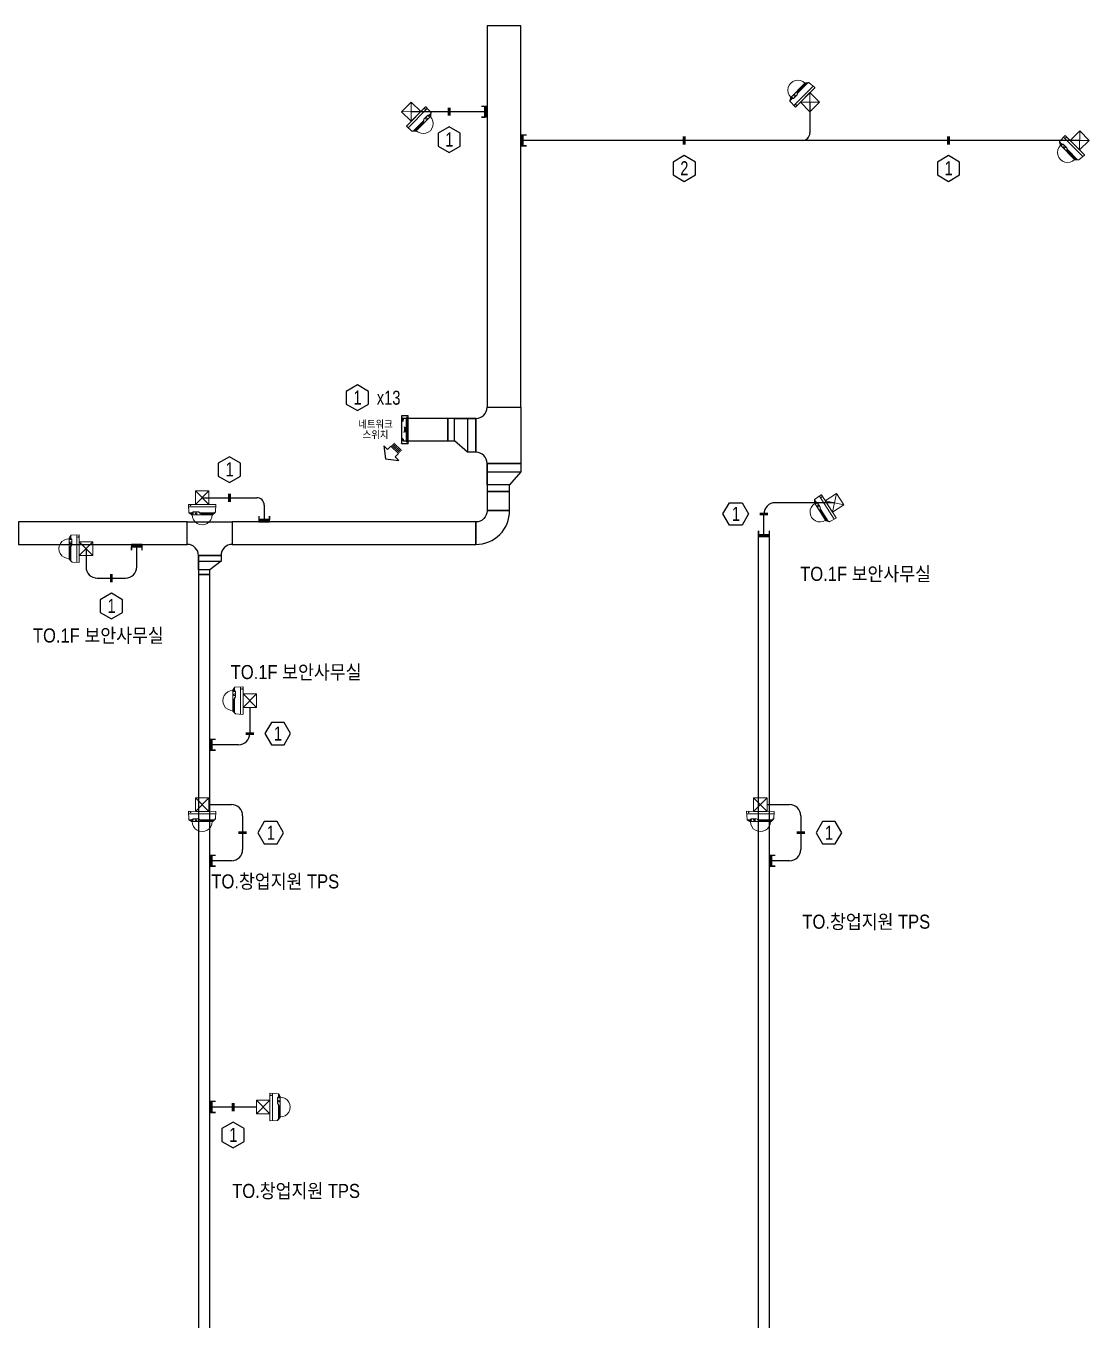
# Model space of a CAD drawing. Header units: millimetres. Extents: x 89860 to 502050, y -351975 to 882300.
# Drawn here: x 450544 to 479058, y -309686 to -275150 of the extents above; entities that cross this region are included whole.
import ezdxf
from ezdxf.enums import TextEntityAlignment as Align

# ---------------------------------------------------------------- set-up
doc = ezdxf.new("R2010")
doc.units = ezdxf.units.MM
doc.header["$LTSCALE"] = 150
doc.linetypes.add('D1', pattern=[3, 1, -1, 1])
doc.layers.get('0').update_dxf_attribs({"lineweight": 0})
doc.layers.add('-----16 CCTV', color=3, linetype='Continuous', lineweight=0)
for name, color, linetype in [('-----17 CCTV Cable', 4, 'Continuous'), ('-----27 Communication Cable Tray', 2, 'Continuous'), ('-----29 Indicator', 1, 'Continuous'), ('-----30 Text', 2, 'Continuous')]:
    doc.layers.add(name, color=color, linetype=linetype)
doc.styles.add('ELEC', font='')
doc.styles.get('ELEC').set_extended_font_data('Dotum')

# ---------------------------------------------------------------- blocks, each defined once
blk = doc.blocks.new('cctv')
at = {"color": 3}
for p, q in [((571.4, 115.7), (569.7, 148.2)), ((570.2, 148.7), (678.9, 148.7)), ((570.2, 139.2), (679, 139.2)), ((571.9, 114.9), (577.5, 111.3)), ((572.4, 115), (583.7, 115)), ((576.7, 148.7), (577.1, 148.2)), ((577.1, 148.2), (577.1, 145)), ((577.5, 111.2), (584.3, 111.2)), ((577.6, 111.2), (579.4, 110.4)), ((578.8, 148.2), (578.8, 144.7)), ((579.4, 148.7), (578.9, 148.3)), ((579.4, 110.4), (586.2, 110.4)), ((579.5, 110.4), (582, 107.9)), ((582.3, 107.7), (666.6, 107.7)), ((588.2, 118.5), (583.7, 115)), ((583.7, 115), (584.8, 112.9)), ((588.2, 118.5), (588.5, 114)), ((588.2, 118.5), (609.4, 118.5)), ((609.4, 118.5), (616.4, 115)), ((616.4, 115), (673.6, 115)), ((623.7, 111.2), (664.8, 111.2)), ((625.2, 110.4), (662.4, 110.4)), ((677.8, 118.6), (667, 107.9)), ((673.5, 114.3), (667, 107.9)), ((673.6, 115), (667.9, 112)), ((676.2, 118.6), (673.5, 114.4)), ((677.8, 118.6), (674.7, 115.6)), ((676.2, 118.6), (677.4, 118.6)), ((677.9, 119), (679.4, 148.2))]:
    blk.add_line(p, q, dxfattribs=at)
for centre, radius, start, end in [((570.2, 148.2), 0.5, 90, 183), ((572.4, 116), 1, 183, 270), ((572.4, 115.7), 1, 183, 237), ((577, 148.2), 0.1, 0, 40.5754), ((577.6, 145), 0.5, 180, 194.5623), ((582.2, 146.2), 5.21, 194.5623, 215.7363), ((577.7, 111.7), 0.5, 237, 248.5427), ((578, 143.2), 0.1, 215.7363, 323.5177), ((574.7, 145.6), 4.23, 323.5177, 345.9243), ((578.9, 148.2), 0.1, 131.7099, 180), ((578.3, 144.7), 0.5, 345.9243, 0), ((582.3, 108.2), 0.5, 225, 270), ((584.3, 111.7), 0.5, 270, 327.7156), ((583.5, 112.2), 1.45, 327.7156, 27.5572), ((624.6, 107.4), 39.7, 179.6035, 0.3965), ((585.5, 113.2), 2.92, 283.5383, 356.279), ((582.3, 114), 6.28, 351.1902, 0.1122), ((592.8, 96.2), 27.8, 42.4258, 53.3471), ((625.2, 128.1), 17.7, 227.7987, 269.9475), ((625.5, 123.9), 12.8, 224.1501, 261.8499), ((662.4, 120.4), 10, 270, 300.5966), ((664.8, 118.2), 7, 270, 297), ((666.6, 108.2), 0.5, 270, 315), ((673.1, 114.7), 0.5, 315, 327.1435), ((673.6, 115.5), 0.5, 269.9781, 327.1435), ((677.4, 119.1), 0.5, 270.0314, 357), ((677.4, 119), 0.5, 315, 357), ((678.9, 148.2), 0.5, 357, 90)]:
    blk.add_arc(centre, radius, start, end, dxfattribs=at)
blk.add_ellipse((600.2, 114.5), major_axis=(-3.19, 3.62), ratio=0.586672, start_param=5.886521, end_param=12.007448, dxfattribs=at)
blk = doc.blocks.new('DomeCamera(운영동)')
at = {"layer": '-----16 CCTV', "linetype": 'Continuous'}
for p, q in [((-180, 180), (180, -180)), ((180, 180), (-180, -180)), ((-180, 180), (180, -180)), ((180, 180), (-180, -180))]:
    blk.add_line(p, q, dxfattribs=at)
blk.add_lwpolyline([(180, 180), (-180, 180), (-180, -180), (180, -180)], close=True, dxfattribs=at)
blk.add_lwpolyline([(180, 180), (-180, 180), (-180, -180), (180, -180)], close=True, dxfattribs=at)
at = {"layer": '-----16 CCTV', "xscale": 6.692737491887292, "yscale": 6.692737491887292, "zscale": 6.692737491887292}
blk.add_blockref('cctv', (-4180, -1175), dxfattribs=at)
blk = doc.blocks.new('O08')
blk.add_hatch(color=256).paths.add_polyline_path([(120, 51), (-120, 51), (-120, 0), (120, 0)])
blk.add_lwpolyline([(120, 127.5), (120, 0), (-120, 0), (-120, 127.5), (-120, 51), (120, 51)])
blk = doc.blocks.new('O03')
at = {"linetype": 'Continuous'}
for p, q in [((-27, 366), (69, 270)), ((-27, 366), (321, 321)), ((-101, 101), (101, -101)), ((-74, 127), (127, -74)), ((-48, 154), (154, -48)), ((69, 270), (-21, 180)), ((-21, 180), (180, -21)), ((270, 69), (180, -21)), ((270, 69), (366, -27)), ((321, 321), (366, -27))]:
    blk.add_line(p, q, dxfattribs=at)

msp = doc.modelspace()

# ---------------------------------------------------------------- linework, layer by layer
at = {"layer": '-----16 CCTV', "color": 3, "const_width": 0.198}
msp.add_lwpolyline([(460539, -285517), (460539, -286318), (459216, -286318), (459216, -285517)], close=True, dxfattribs=at)
at = {"layer": '-----17 CCTV Cable'}
for p, q in [((471472, -277186), (471472, -278007)), ((460828, -277439), (462857, -277439)), ((471272, -278207), (463757, -278207)), ((478672, -278206), (471272, -278207)), ((455250, -287740), (456706, -287740)), ((456906, -287940), (456906, -288386)), ((472126, -287875), (470542, -287875)), ((470242, -288782), (470242, -288175)), ((453506, -289585), (453506, -288986)), ((452150, -289100), (452150, -289585)), ((452450, -289885), (453206, -289885)), ((456520, -293335), (456520, -294035)), ((456220, -294335), (455453, -294335)), ((455430, -295930), (456030, -295930)), ((470330, -295930), (470930, -295930)), ((456330, -296230), (456330, -297130)), ((471230, -296230), (471230, -297130)), ((456030, -297430), (455453, -297430)), ((470930, -297430), (470392, -297430)), ((456700, -304000), (455453, -304000))]:
    msp.add_line(p, q, dxfattribs=at)
for centre, radius, start, end in [((471272, -278007, 0), 200, 270, 0), ((456706, -287940, 0), 200, 0, 90), ((470542, -288175), 300, 90, 180), ((452450, -289585), 300, 180, 270), ((453206, -289585, 0), 300, 270, 0), ((456220, -294035), 300, 269.9981, 0), ((456030, -296230), 300, 0, 90), ((470930, -296230), 300, 0, 90), ((456030, -297130, 0), 300, 269.9981, 0), ((470930, -297130, 0), 300, 270, 0)]:
    msp.add_arc(centre, radius, start, end, dxfattribs=at)
at = {"layer": '-----27 Communication Cable Tray', "elevation": 0}
for points in [[(463757, -285325), (463757, -275150), (462857, -275150), (462857, -285325)], [(461807, -285625), (460703, -285625), (460703, -286225), (461807, -286225)], [(462857, -287575), (462857, -288086), (463457, -288086), (463457, -287575)], [(454853, -288386), (450346, -288386), (450346, -288986), (454853, -288986)], [(462557, -288386), (456053, -288386), (456053, -288986), (462557, -288986)], [(470392, -325366), (470392, -288782), (470092, -288782), (470092, -325366)], [(455452, -318926), (455453, -289786), (455153, -289786), (455152, -318926)]]:
    msp.add_lwpolyline(points, close=True, dxfattribs=at)
at = {"layer": '-----27 Communication Cable Tray', "color": 1, "elevation": 0}
msp.add_lwpolyline([(460568, -286293), (460748, -286293), (460748, -285558), (460568, -285558), (460568, -286293)], dxfattribs=at)
at = {"layer": '-----27 Communication Cable Tray', "color": 1, "linetype": 'D1', "elevation": 0}
for points in [[(460568, -286293), (460748, -285558)], [(460568, -285558), (460748, -286293)]]:
    msp.add_lwpolyline(points, dxfattribs=at)
at = {"layer": '-----27 Communication Cable Tray', "elevation": 0}
for points in [[(460703, -286248), (460748, -286248), (460748, -285603), (460703, -285603), (460703, -286248)], [(460613, -286180), (460613, -286225), (460703, -286225), (460703, -285625), (460613, -285625), (460613, -285670)], [(462557, -285625), (461807, -285625), (461807, -286225), (461986, -286225), (461986, -285625), (462336, -285625), (462336, -286525), (461986, -286225), (461986, -285625), (462557, -285625), (462557, -286525), (462336, -286525)], [(462857, -286825), (462857, -287575), (463457, -287575), (463457, -287396), (462857, -287396), (462857, -287047), (463757, -287047), (463457, -287396), (462857, -287396), (462857, -286825), (463757, -286825), (463757, -287047)], [(455153, -289286), (455153, -289786), (455453, -289786), (455453, -289667), (455153, -289667), (455153, -289434), (455753, -289434), (455453, -289667), (455153, -289667), (455153, -289286), (455753, -289286), (455753, -289434)]]:
    msp.add_lwpolyline(points, dxfattribs=at)
for points in [[(462857, -285325), (463757, -285325), (463757, -285325), (463757, -286825), (462857, -286825, 0.414214), (462557, -286525), (462557, -285625), (462557, -285625, 0.414214)], [(462857, -288086), (462857, -288086, -0.414214), (462557, -288386), (462557, -288386), (462557, -288986, 0.414214), (463457, -288086)], [(454853, -288986), (454853, -288386), (454853, -288386), (456053, -288386), (456053, -288986, 0.414214), (455753, -289286), (455153, -289286), (455153, -289286, 0.414214)]]:
    msp.add_lwpolyline(points, format="xyb", close=True, dxfattribs=at)
at = {"layer": '-----29 Indicator', "elevation": 0}
for points in [[(461843, -277328, 74.1, 74.1, 0), (461843, -277550, 0, 0, 0), (461843, -277845, 0, 0, 0)], [(468116, -278095, 74.1, 74.1, 0), (468116, -278318, 0, 0, 0), (468116, -278612, 0, 0, 0)], [(456219, -296680, 74.1, 74.1, 0), (456441, -296680, 0, 0, 0), (456735, -296680, 0, 0, 0)], [(471119, -296680, 74.1, 74.1, 0), (471341, -296680, 0, 0, 0), (471635, -296680, 0, 0, 0)], [(456076, -303889, 74.1, 74.1, 0), (456076, -304111, 0, 0, 0), (456076, -304405, 0, 0, 0)]]:
    msp.add_lwpolyline(points, format="xyseb", dxfattribs=at)
for points in [[(462140, -278360), (462140, -278016), (461843, -277845), (461545, -278016), (461545, -278360), (461843, -278531), (462140, -278360)], [(468414, -279127), (468414, -278784), (468116, -278612), (467819, -278784), (467819, -279127), (468116, -279299), (468414, -279127)], [(457250, -296383), (456907, -296383), (456735, -296680), (456907, -296978), (457250, -296978), (457422, -296680), (457250, -296383)], [(472150, -296383), (471807, -296383), (471635, -296680), (471807, -296978), (472150, -296978), (472322, -296680), (472150, -296383)], [(456374, -304921), (456374, -304577), (456076, -304405), (455779, -304577), (455779, -304921), (456076, -305092), (456374, -304921)]]:
    msp.add_lwpolyline(points, close=True, dxfattribs=at)
at = {"layer": '-----29 Indicator'}
for points in [[(475172, -278095, 74.1, 74.1, 0), (475172, -278318, 0, 0, 0), (475172, -278612, 0, 0, 0)], [(455978, -287851, 74.1, 74.1, 0), (455978, -287629, 0, 0, 0), (455978, -287335, 0, 0, 0)], [(470353, -288175, 74.1, 74.1, 0), (470131, -288175, 0, 0, 0), (469837, -288175, 0, 0, 0)], [(452828, -289774, 74.1, 74.1, 0), (452828, -289996, 0, 0, 0), (452828, -290290, 0, 0, 0)], [(456409, -294035, 74.1, 74.1, 0), (456631, -294035, 0, 0, 0), (456925, -294035, 0, 0, 0)]]:
    msp.add_lwpolyline(points, format="xyseb", dxfattribs=at)
for points in [[(475469, -279127), (475469, -278784), (475172, -278612), (474875, -278784), (474875, -279127), (475172, -279299), (475469, -279127)], [(459690, -285245), (459690, -284902), (459393, -284730), (459095, -284902), (459095, -285245), (459393, -285417), (459690, -285245)], [(455681, -286819), (455681, -287163), (455978, -287335), (456276, -287163), (456276, -286819), (455978, -286648), (455681, -286819)], [(469322, -287878), (469665, -287878), (469837, -288175), (469665, -288472), (469322, -288472), (469150, -288175), (469322, -287878)], [(453126, -290806), (453126, -290462), (452828, -290290), (452531, -290462), (452531, -290806), (452828, -290977), (453126, -290806)], [(457440, -293737), (457097, -293737), (456925, -294035), (457097, -294332), (457440, -294332), (457612, -294035), (457440, -293737)]]:
    msp.add_lwpolyline(points, close=True, dxfattribs=at)

# ---------------------------------------------------------------- block references
at = {"layer": '-----16 CCTV', "color": 3, "xscale": -1}
for p, rotation in [((471472, -277186), 225.298005052708), ((460828, -277439), 45.29800505270789), ((456880, -304000), 90)]:
    msp.add_blockref('DomeCamera(운영동)', p, dxfattribs=dict(at, rotation=rotation))
at = {"layer": '-----16 CCTV', "color": 3}
for p, rotation in [((478672, -278207), 314.6639141727474), ((455250, -287740), 359.9595080638851), ((472126, -287875), 302.613404472883), ((452150, -289100), 269.9595080638851), ((456520, -293155), 269.9595080638851), ((455250, -295930), 359.9595080638851), ((470150, -295930), 359.9595080638851)]:
    msp.add_blockref('DomeCamera(운영동)', p, dxfattribs=dict(at, rotation=rotation))
at = {"layer": '-----17 CCTV Cable', "yscale": 1.199999999953434, "zscale": 1.199999999953434}
for p, xscale, rotation in [((462857, -277439), 1.199999999953434, 90), ((463757, -278207), -1.199999999953434, 270), ((453506, -288986), -1.199999999953434, 180), ((455453, -294335), -1.199999999953434, 270), ((455453, -297430), -1.199999999953434, 270), ((470392, -297430), -1.199999999953434, 270), ((455453, -304000), -1.199999999953434, 270)]:
    msp.add_blockref('O08', p, dxfattribs=dict(at, xscale=xscale, rotation=rotation))
for p, xscale in [((456906, -288386), -1.199999999953434), ((470242, -288781), 1.199999999953434)]:
    msp.add_blockref('O08', p, dxfattribs=dict(at, xscale=xscale))
at = {"layer": '-----27 Communication Cable Tray', "xscale": -1, "rotation": 90}
msp.add_blockref('O03', (460468, -286384), dxfattribs=at)

# ---------------------------------------------------------------- texts
at = {"layer": '-----16 CCTV', "color": 3, "style": 'ELEC', "width": 0.9}
for s, p in [('네트워크', (459877, -285778)), ('스위치', (459877, -286058))]:
    msp.add_text(s, height=197.6, dxfattribs=at).set_placement(p, align=Align.MIDDLE_CENTER)
at = {"layer": '-----30 Text', "transparency": 33554687, "style": 'ELEC', "width": 0.8}
for s, p in [('1', (461847, -278182, 0)), ('2', (468120, -278949, 0)), ('1', (475176, -278949)), ('1', (459397, -285067)), ('x13', (460227, -285073)), ('1', (455982, -286985)), ('1', (469497, -288175)), ('1', (452832, -290628)), ('1', (457273, -294035)), ('1', (457083, -296680, 0)), ('1', (471983, -296680, 0)), ('1', (456080, -304743))]:
    msp.add_text(s, height=375, dxfattribs=at).set_placement(p, align=Align.MIDDLE_CENTER)
at = {"layer": '-----30 Text', "style": 'ELEC', "width": 0.9}
for s, p in [('TO.1F 보안사무실', (472958, -289768, 0)), ('TO.1F 보안사무실', (452478, -291413, 0)), ('TO.1F 보안사무실', (457757, -292389, 0)), ('TO.창업지원 TPS', (457201, -297974, 0)), ('TO.창업지원 TPS', (472977, -299049, 0)), ('TO.창업지원 TPS', (457757, -306234, 0))]:
    msp.add_text(s, height=375, dxfattribs=at).set_placement(p, align=Align.MIDDLE)

doc.saveas('drawing.dxf')
